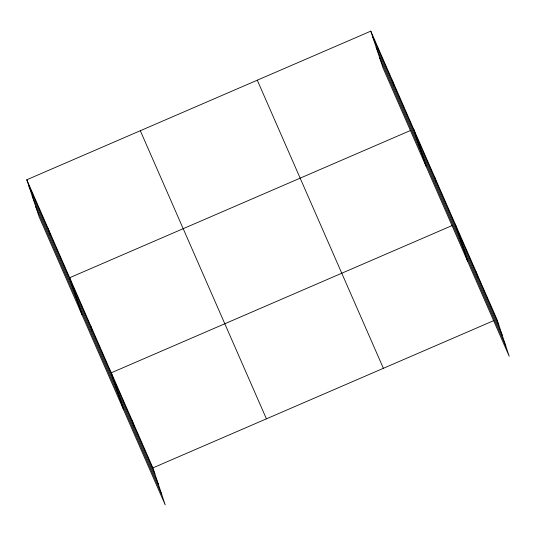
<?xml version="1.0" encoding="UTF-8"?>
<svg xmlns="http://www.w3.org/2000/svg" width="536" height="536" viewBox="0 0 536 536"><rect width="100%" height="100%" fill="white"/><g stroke="black" fill="none" stroke-linecap="round" stroke-linejoin="round"><path stroke-width="0.8" d="M26.8 179.768L152.901 467.881L165.202 504.852L39.101 216.738L26.8 179.768L370.798 31.148L496.899 319.262L509.2 356.232L383.099 68.119L370.798 31.148M410.61 130.429L69.673 277.728L81.975 314.699M452.217 225.509L111.287 372.801L123.588 409.779M152.901 467.881L493.83 320.588M372.761 37.031L498.862 325.144M376.172 47.289L502.272 335.402M379.689 57.861L505.79 345.975M257.28 80.192L383.381 368.306M140.318 130.724L266.419 418.837M28.756 185.65L154.857 473.764M32.173 195.908L158.267 484.028M35.684 206.481L161.785 494.594M476.095 271.725L478.052 277.608M455.285 224.182L467.586 261.159M434.482 176.645L436.438 182.528M413.678 129.102L425.973 166.08M392.238 80.125L394.195 86.015M132.091 420.345L134.054 426.227M90.484 325.265L92.44 331.148M48.24 228.745L50.196 234.634"/></g></svg>
